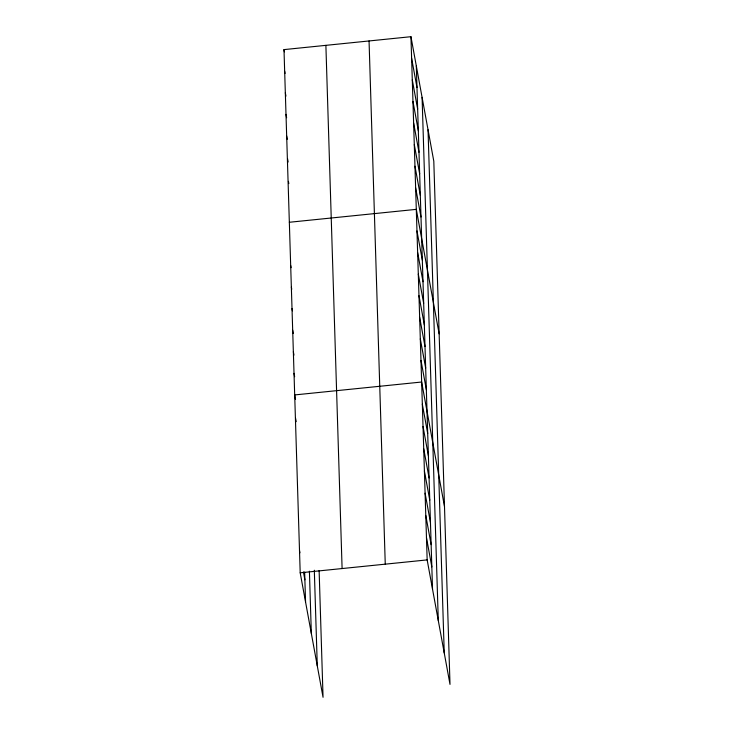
<?xml version="1.0" encoding="UTF-8"?>
<svg xmlns="http://www.w3.org/2000/svg" width="734" height="734" viewBox="0 0 734 734"><rect width="100%" height="100%" fill="white"/><g stroke="black" fill="none" stroke-linecap="round" stroke-linejoin="round"><path stroke-width="1.1" d="M319.125 570.557L323.052 697.3L300.197 572.814L283.994 49.609L410.948 36.7L433.803 161.186L450.006 684.391L427.16 559.904L410.948 36.7M289.343 222.264L416.297 209.355L439.143 333.842M300.197 572.814L427.16 559.904M411.618 58.28L416.985 87.511M412.288 79.868L417.655 109.091M412.958 101.448L418.325 130.67M413.627 123.028L418.986 152.25M414.297 144.607L419.655 173.839M414.967 166.196L420.325 195.418M415.627 187.776L420.995 216.998M416.967 230.944L422.334 260.166M417.637 252.524L423.004 281.746M418.307 274.103L423.665 303.326M418.976 295.683L424.335 324.914M419.646 317.272L425.004 346.494M420.307 338.851L425.674 368.073M420.977 360.431L426.344 389.653M444.492 506.497L421.646 382.019L294.692 394.929L295.518 399.424M422.334 404.25L427.702 433.473M423.023 426.491L428.39 455.713M423.711 448.722L429.078 477.944M424.399 470.962L429.766 500.184M425.087 493.193L430.454 522.424M425.784 515.433L431.142 544.656M426.472 537.664L431.831 566.896M283.994 49.609L284.407 51.857M284.664 71.189L285.076 73.437M285.333 92.778L285.948 96.145M286.003 114.357L286.618 117.724M286.673 135.937L287.288 139.313M287.544 158.645L288.159 162.021M288.416 181.353L288.829 183.601M290.682 265.433L291.095 267.681M291.352 287.012L291.765 289.26M292.013 308.592L292.426 310.849M292.683 330.181L293.306 333.548M293.352 351.76L293.976 355.137M294.022 373.34L294.646 376.716M295.582 418.288L296.206 421.655M299.509 550.583L299.922 552.83M303.436 571.933L304.876 579.805M428.032 129.753L444.235 652.957M422.087 97.356L438.29 620.569M416.316 65.922L432.519 589.127M369.055 40.957L385.258 564.162M325.887 45.352L342.099 568.556M314.317 570.245L317.281 665.866M309.409 571.217L311.335 633.479M304.638 572.025L305.564 602.036"/></g></svg>
